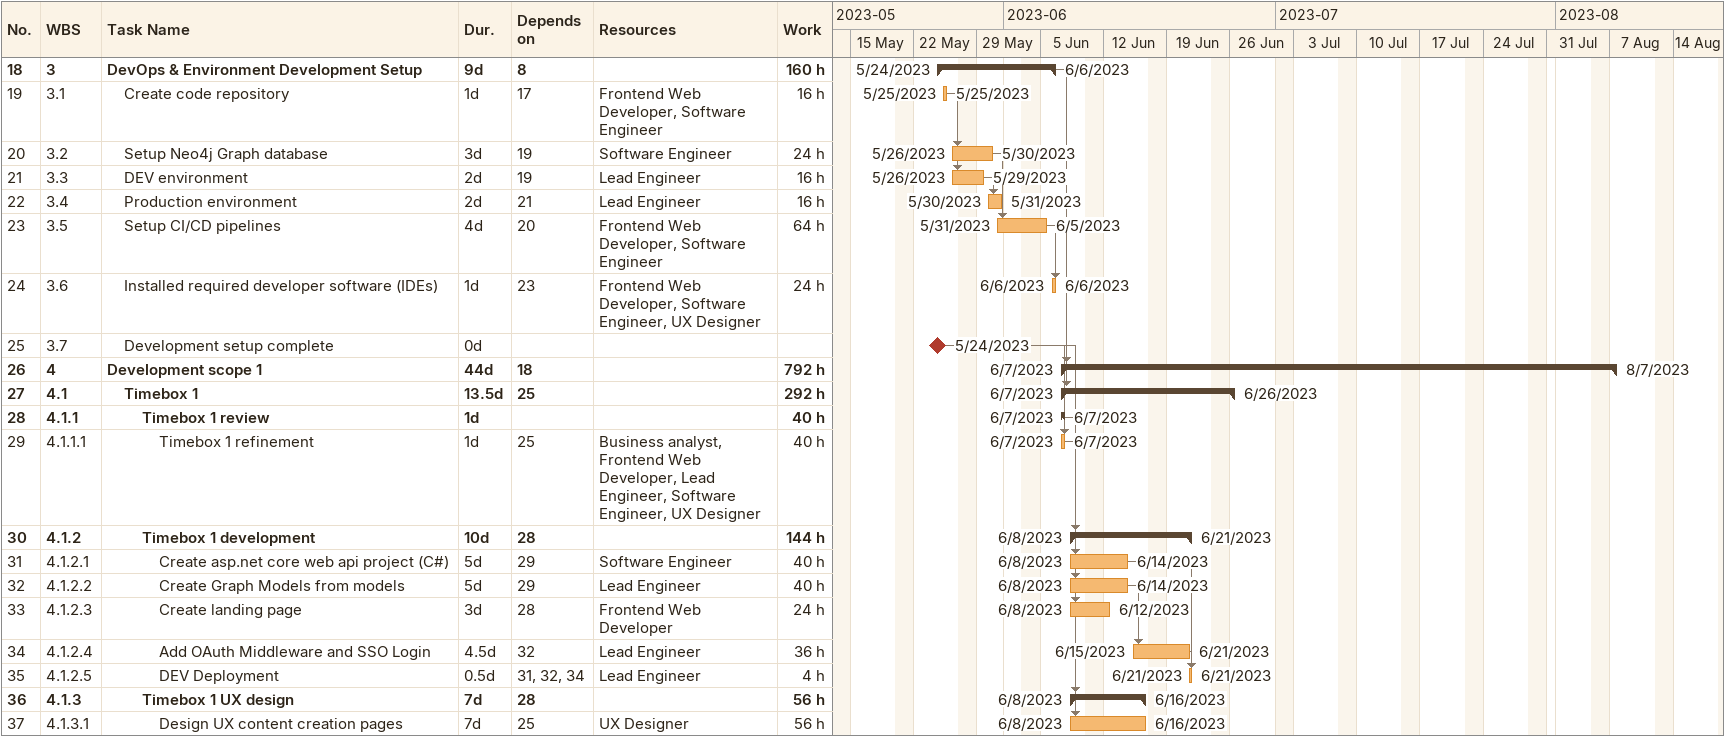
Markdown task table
| ID | WBS | Task | Duration | Start | Finish | Predecessors | Resources | Work (h) |
|---|---|---|---|---|---|---|---|---|
| 18 | 3 | **DevOps & Environment Development Setup** | 9d | 2023-05-24 | 2023-06-06 | 8 |  | 160 |
| 19 | 3.1 | Create code repository | 1d | 2023-05-25 | 2023-05-25 | 17 | Frontend Web Developer, Software Engineer | 16 |
| 20 | 3.2 | Setup Neo4j Graph database | 3d | 2023-05-26 | 2023-05-30 | 19 | Software Engineer | 24 |
| 21 | 3.3 | DEV environment | 2d | 2023-05-26 | 2023-05-29 | 19 | Lead Engineer | 16 |
| 22 | 3.4 | Production environment | 2d | 2023-05-30 | 2023-05-31 | 21 | Lead Engineer | 16 |
| 23 | 3.5 | Setup CI/CD pipelines | 4d | 2023-05-31 | 2023-06-05 | 20 | Frontend Web Developer, Software Engineer | 64 |
| 24 | 3.6 | Installed required developer software (IDEs) | 1d | 2023-06-06 | 2023-06-06 | 23 | Frontend Web Developer, Software Engineer, UX Designer | 24 |
| 25 | 3.7 | Development setup complete | 0d | 2023-05-24 | 2023-05-24 |  |  |  |
| 26 | 4 | **Development scope 1** | 44d | 2023-06-07 | 2023-08-07 | 18 |  | 792 |
| 27 | 4.1 | **Timebox 1** | 13.5d | 2023-06-07 | 2023-06-26 | 25 |  | 292 |
| 28 | 4.1.1 | **Timebox 1 review** | 1d | 2023-06-07 | 2023-06-07 |  |  | 40 |
| 29 | 4.1.1.1 | Timebox 1 refinement | 1d | 2023-06-07 | 2023-06-07 | 25 | Business analyst, Frontend Web Developer, Lead Engineer, Software Engineer, UX Designer | 40 |
| 30 | 4.1.2 | **Timebox 1 development** | 10d | 2023-06-08 | 2023-06-21 | 28 |  | 144 |
| 31 | 4.1.2.1 | Create asp.net core web api project (C#) | 5d | 2023-06-08 | 2023-06-14 | 29 | Software Engineer | 40 |
| 32 | 4.1.2.2 | Create Graph Models from models | 5d | 2023-06-08 | 2023-06-14 | 29 | Lead Engineer | 40 |
| 33 | 4.1.2.3 | Create landing page | 3d | 2023-06-08 | 2023-06-12 | 28 | Frontend Web Developer | 24 |
| 34 | 4.1.2.4 | Add OAuth Middleware and SSO Login | 4.5d | 2023-06-15 | 2023-06-21 | 32 | Lead Engineer | 36 |
| 35 | 4.1.2.5 | DEV Deployment | 0.5d | 2023-06-21 | 2023-06-21 | 31, 32, 34 | Lead Engineer | 4 |
| 36 | 4.1.3 | **Timebox 1 UX design** | 7d | 2023-06-08 | 2023-06-16 | 28 |  | 56 |
| 37 | 4.1.3.1 | Design UX content creation pages | 7d | 2023-06-08 | 2023-06-16 | 25 | UX Designer | 56 |
